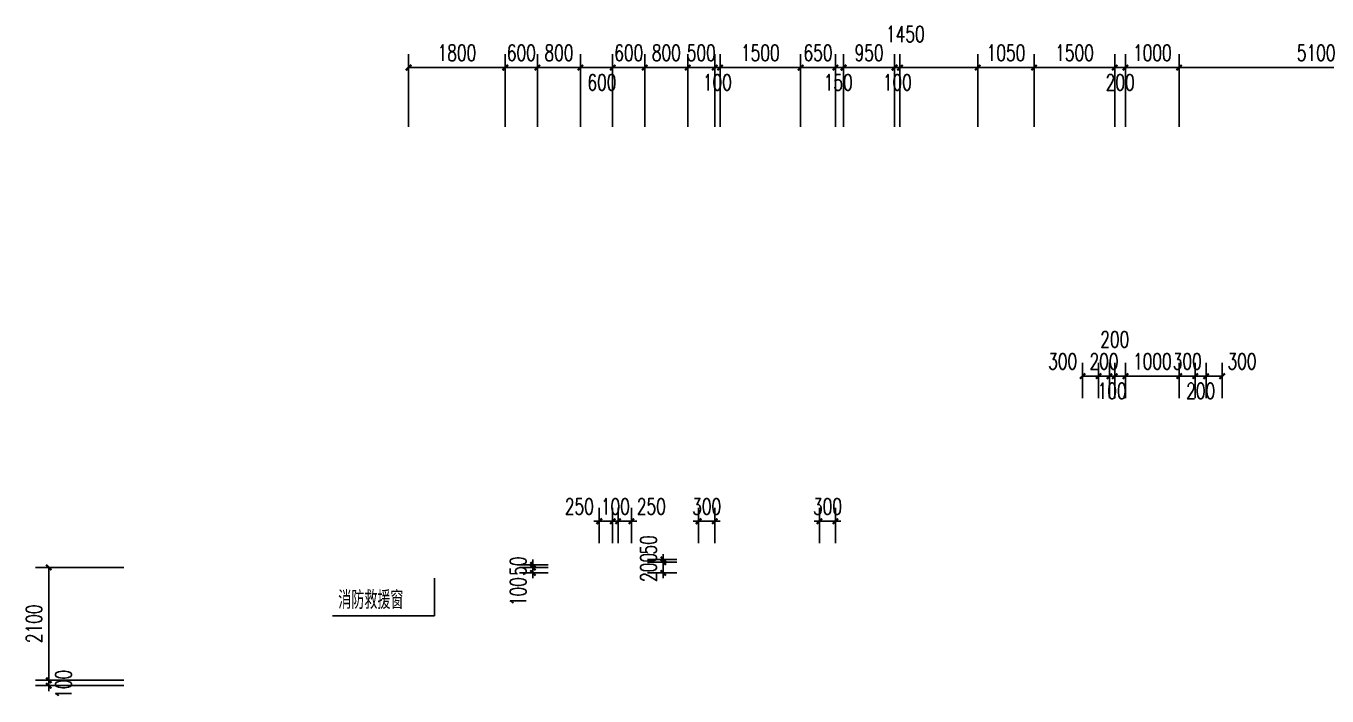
# Model space of a CAD drawing. Extents: x 41972 to 370663, y -1070170 to -109687.
# Drawn here: x 131273 to 155499, y -124478 to -112013 of the extents above; entities that cross this region are included whole.
import ezdxf

# ---------------------------------------------------------------- set-up
doc = ezdxf.new("R2010")
doc.units = 0
doc.header["$LTSCALE"] = 1000
doc.header["$MEASUREMENT"] = 0
doc.layers.get('Defpoints').update_dxf_attribs({"color": 250})
for name, color, linetype in [('A-DIM_LEAD_引出标注', 3, 'Continuous'), ('A-PUB_DIM_细部尺寸', 64, 'Continuous'), ('A-文字', 7, 'Continuous')]:
    doc.layers.add(name, color=color, linetype=linetype)
doc.styles.add('_TCH_DIM', font='SIMPLEX', dxfattribs={"bigfont": 'GBCBIG'})
doc.styles.add('_TCH_DIM_T3', font='SIMPLEX', dxfattribs={"width": 0.705882, "bigfont": 'GBCBIG.shx'})
doc.dimstyles.new('_TCH_ARCH&&100', dxfattribs={"dimtxt": 297.5, "dimasz": 100, "dimexe": 250, "dimexo": 300, "dimgap": 126.25, "dimtad": 1, "dimdec": 0, "dimzin": 0, "dimdsep": 46, "dimtxsty": '_TCH_DIM_T3', "dimblk": 'ARCHTICK', "dimcen": 0.09, "dimclrt": 7, "dimazin": 2, "dimtfac": 1, "dimtdec": 0, "dimtix": 1, "dimtmove": 2, "dimatfit": 3, "dimfxl": 100, "dimtolj": 1, "dimtzin": 0, "dimarcsym": 0})

# ---------------------------------------------------------------- blocks, each defined once
blk = doc.blocks.new('_ArchTick')
at = {"color": 0, "linetype": 'ByBlock', "const_width": 0.4}
blk.add_lwpolyline([(-0.5, -0.5), (0.5, 0.5)], dxfattribs=at)
blk = doc.blocks.new('*D5532')
at = {"layer": 'A-PUB_DIM_细部尺寸', "color": 0, "lineweight": -2, "transparency": 16777216}
for p, q in [((133097, -158749), (131447, -158749)), ((131697, -160849), (131697, -158749)), ((133097, -160849), (131447, -160849))]:
    blk.add_line(p, q, dxfattribs=at)
at = {"layer": 'Defpoints', "color": 0, "transparency": 16777216}
for p in [(131697, -158749), (133397, -158749), (133397, -160849)]:
    blk.add_point(p, dxfattribs=at)
at = {"layer": 'A-PUB_DIM_细部尺寸', "color": 0, "lineweight": -2, "transparency": 16777216, "xscale": 100, "yscale": 100, "zscale": 100}
for p, rotation in [((131697, -158749), 90), ((131697, -160849), 270)]:
    blk.add_blockref('_ArchTick', p, dxfattribs=dict(at, rotation=rotation))
at = {"layer": 'A-PUB_DIM_细部尺寸', "color": 7, "transparency": 16777216, "insert": (131422, -159799), "char_height": 297.5, "attachment_point": 5, "rotation": 90, "style": '_TCH_DIM_T3'}
blk.add_mtext('\\A1;2100', dxfattribs=at)
blk = doc.blocks.new('*D5533')
at = {"layer": 'A-PUB_DIM_细部尺寸', "color": 0, "lineweight": -2, "transparency": 16777216}
for p, q in [((133097, -160849), (131447, -160849)), ((131697, -160849), (131697, -160749)), ((131697, -160949), (131697, -160849)), ((133097, -160949), (131447, -160949)), ((131697, -160949), (131697, -161049))]:
    blk.add_line(p, q, dxfattribs=at)
at = {"layer": 'Defpoints', "color": 0, "transparency": 16777216}
for p in [(131697, -160849), (133397, -160849), (133397, -160949)]:
    blk.add_point(p, dxfattribs=at)
at = {"layer": 'A-PUB_DIM_细部尺寸', "color": 0, "lineweight": -2, "transparency": 16777216, "xscale": 100, "yscale": 100, "zscale": 100}
for p, rotation in [((131697, -160849), 270), ((131697, -160949), 90)]:
    blk.add_blockref('_ArchTick', p, dxfattribs=dict(at, rotation=rotation))
at = {"layer": 'A-PUB_DIM_细部尺寸', "color": 7, "transparency": 16777216, "insert": (131972, -160924), "char_height": 297.5, "attachment_point": 5, "rotation": 90, "style": '_TCH_DIM_T3'}
blk.add_mtext('\\A1;100', dxfattribs=at)
blk = doc.blocks.new('*D5536')
at = {"layer": 'A-PUB_DIM_细部尺寸', "color": 0, "lineweight": -2, "transparency": 16777216}
for p, q in [((138397, -150549), (138397, -149199)), ((140197, -150549), (140197, -149199)), ((138397, -149449), (140197, -149449))]:
    blk.add_line(p, q, dxfattribs=at)
at = {"layer": 'Defpoints', "color": 0, "transparency": 16777216}
for p in [(140197, -149449), (138397, -150849), (140197, -150849)]:
    blk.add_point(p, dxfattribs=at)
at = {"layer": 'A-PUB_DIM_细部尺寸', "color": 0, "lineweight": -2, "transparency": 16777216, "xscale": 100, "yscale": 100, "zscale": 100, "rotation": 180}
blk.add_blockref('_ArchTick', (138397, -149449), dxfattribs=at)
at = {"layer": 'A-PUB_DIM_细部尺寸', "color": 0, "lineweight": -2, "transparency": 16777216, "xscale": 100, "yscale": 100, "zscale": 100}
blk.add_blockref('_ArchTick', (140197, -149449), dxfattribs=at)
at = {"layer": 'A-PUB_DIM_细部尺寸', "color": 7, "transparency": 16777216, "insert": (139297, -149174), "char_height": 297.5, "attachment_point": 5, "style": '_TCH_DIM_T3'}
blk.add_mtext('\\A1;1800', dxfattribs=at)
blk = doc.blocks.new('*D5537')
at = {"layer": 'A-PUB_DIM_细部尺寸', "color": 0, "lineweight": -2, "transparency": 16777216}
for p, q in [((140197, -150549), (140197, -149199)), ((140797, -150549), (140797, -149199)), ((140197, -149449), (140097, -149449)), ((140197, -149449), (140797, -149449)), ((140797, -149449), (140897, -149449))]:
    blk.add_line(p, q, dxfattribs=at)
at = {"layer": 'Defpoints', "color": 0, "transparency": 16777216}
for p in [(140797, -149449), (140197, -150849), (140797, -150849)]:
    blk.add_point(p, dxfattribs=at)
at = {"layer": 'A-PUB_DIM_细部尺寸', "color": 0, "lineweight": -2, "transparency": 16777216, "xscale": 100, "yscale": 100, "zscale": 100}
blk.add_blockref('_ArchTick', (140197, -149449), dxfattribs=at)
at = {"layer": 'A-PUB_DIM_细部尺寸', "color": 0, "lineweight": -2, "transparency": 16777216, "xscale": 100, "yscale": 100, "zscale": 100, "rotation": 180}
blk.add_blockref('_ArchTick', (140797, -149449), dxfattribs=at)
at = {"layer": 'A-PUB_DIM_细部尺寸', "color": 7, "transparency": 16777216, "insert": (140497, -149174), "char_height": 297.5, "attachment_point": 5, "style": '_TCH_DIM_T3'}
blk.add_mtext('\\A1;600', dxfattribs=at)
blk = doc.blocks.new('*D5538')
at = {"layer": 'A-PUB_DIM_细部尺寸', "color": 0, "lineweight": -2, "transparency": 16777216}
for p, q in [((140797, -150549), (140797, -149199)), ((141597, -150549), (141597, -149199)), ((140797, -149449), (141597, -149449))]:
    blk.add_line(p, q, dxfattribs=at)
at = {"layer": 'Defpoints', "color": 0, "transparency": 16777216}
for p in [(141597, -149449), (140797, -150849), (141597, -150849)]:
    blk.add_point(p, dxfattribs=at)
at = {"layer": 'A-PUB_DIM_细部尺寸', "color": 0, "lineweight": -2, "transparency": 16777216, "xscale": 100, "yscale": 100, "zscale": 100, "rotation": 180}
blk.add_blockref('_ArchTick', (140797, -149449), dxfattribs=at)
at = {"layer": 'A-PUB_DIM_细部尺寸', "color": 0, "lineweight": -2, "transparency": 16777216, "xscale": 100, "yscale": 100, "zscale": 100}
blk.add_blockref('_ArchTick', (141597, -149449), dxfattribs=at)
at = {"layer": 'A-PUB_DIM_细部尺寸', "color": 7, "transparency": 16777216, "insert": (141197, -149174), "char_height": 297.5, "attachment_point": 5, "style": '_TCH_DIM_T3'}
blk.add_mtext('\\A1;800', dxfattribs=at)
blk = doc.blocks.new('*D5539')
at = {"layer": 'A-PUB_DIM_细部尺寸', "color": 0, "lineweight": -2, "transparency": 16777216}
for p, q in [((141597, -150549), (141597, -149199)), ((142197, -150549), (142197, -149199)), ((141597, -149449), (142197, -149449))]:
    blk.add_line(p, q, dxfattribs=at)
at = {"layer": 'Defpoints', "color": 0, "transparency": 16777216}
for p in [(142197, -149449), (141597, -150849), (142197, -150849)]:
    blk.add_point(p, dxfattribs=at)
at = {"layer": 'A-PUB_DIM_细部尺寸', "color": 0, "lineweight": -2, "transparency": 16777216, "xscale": 100, "yscale": 100, "zscale": 100, "rotation": 180}
blk.add_blockref('_ArchTick', (141597, -149449), dxfattribs=at)
at = {"layer": 'A-PUB_DIM_细部尺寸', "color": 0, "lineweight": -2, "transparency": 16777216, "xscale": 100, "yscale": 100, "zscale": 100}
blk.add_blockref('_ArchTick', (142197, -149449), dxfattribs=at)
at = {"layer": 'A-PUB_DIM_细部尺寸', "color": 7, "transparency": 16777216, "insert": (141997, -149724), "char_height": 297.5, "attachment_point": 5, "style": '_TCH_DIM_T3'}
blk.add_mtext('\\A1;600', dxfattribs=at)
blk = doc.blocks.new('*D5540')
at = {"layer": 'A-PUB_DIM_细部尺寸', "color": 0, "lineweight": -2, "transparency": 16777216}
for p, q in [((142197, -150549), (142197, -149199)), ((142797, -150549), (142797, -149199)), ((142197, -149449), (142097, -149449)), ((142197, -149449), (142797, -149449)), ((142797, -149449), (142897, -149449))]:
    blk.add_line(p, q, dxfattribs=at)
at = {"layer": 'Defpoints', "color": 0, "transparency": 16777216}
for p in [(142797, -149449), (142197, -150849), (142797, -150849)]:
    blk.add_point(p, dxfattribs=at)
at = {"layer": 'A-PUB_DIM_细部尺寸', "color": 0, "lineweight": -2, "transparency": 16777216, "xscale": 100, "yscale": 100, "zscale": 100}
blk.add_blockref('_ArchTick', (142197, -149449), dxfattribs=at)
at = {"layer": 'A-PUB_DIM_细部尺寸', "color": 0, "lineweight": -2, "transparency": 16777216, "xscale": 100, "yscale": 100, "zscale": 100, "rotation": 180}
blk.add_blockref('_ArchTick', (142797, -149449), dxfattribs=at)
at = {"layer": 'A-PUB_DIM_细部尺寸', "color": 7, "transparency": 16777216, "insert": (142497, -149174), "char_height": 297.5, "attachment_point": 5, "style": '_TCH_DIM_T3'}
blk.add_mtext('\\A1;600', dxfattribs=at)
blk = doc.blocks.new('*D5541')
at = {"layer": 'A-PUB_DIM_细部尺寸', "color": 0, "lineweight": -2, "transparency": 16777216}
for p, q in [((142797, -150549), (142797, -149199)), ((143597, -150549), (143597, -149199)), ((142797, -149449), (143597, -149449))]:
    blk.add_line(p, q, dxfattribs=at)
at = {"layer": 'Defpoints', "color": 0, "transparency": 16777216}
for p in [(143597, -149449), (142797, -150849), (143597, -150849)]:
    blk.add_point(p, dxfattribs=at)
at = {"layer": 'A-PUB_DIM_细部尺寸', "color": 0, "lineweight": -2, "transparency": 16777216, "xscale": 100, "yscale": 100, "zscale": 100, "rotation": 180}
blk.add_blockref('_ArchTick', (142797, -149449), dxfattribs=at)
at = {"layer": 'A-PUB_DIM_细部尺寸', "color": 0, "lineweight": -2, "transparency": 16777216, "xscale": 100, "yscale": 100, "zscale": 100}
blk.add_blockref('_ArchTick', (143597, -149449), dxfattribs=at)
at = {"layer": 'A-PUB_DIM_细部尺寸', "color": 7, "transparency": 16777216, "insert": (143197, -149174), "char_height": 297.5, "attachment_point": 5, "style": '_TCH_DIM_T3'}
blk.add_mtext('\\A1;800', dxfattribs=at)
blk = doc.blocks.new('*D5542')
at = {"layer": 'A-PUB_DIM_细部尺寸', "color": 0, "lineweight": -2, "transparency": 16777216}
for p, q in [((143597, -150549), (143597, -149199)), ((144097, -150549), (144097, -149199)), ((143597, -149449), (143497, -149449)), ((143597, -149449), (144097, -149449)), ((144097, -149449), (144197, -149449))]:
    blk.add_line(p, q, dxfattribs=at)
at = {"layer": 'Defpoints', "color": 0, "transparency": 16777216}
for p in [(144097, -149449), (143597, -150849), (144097, -150849)]:
    blk.add_point(p, dxfattribs=at)
at = {"layer": 'A-PUB_DIM_细部尺寸', "color": 0, "lineweight": -2, "transparency": 16777216, "xscale": 100, "yscale": 100, "zscale": 100}
blk.add_blockref('_ArchTick', (143597, -149449), dxfattribs=at)
at = {"layer": 'A-PUB_DIM_细部尺寸', "color": 0, "lineweight": -2, "transparency": 16777216, "xscale": 100, "yscale": 100, "zscale": 100, "rotation": 180}
blk.add_blockref('_ArchTick', (144097, -149449), dxfattribs=at)
at = {"layer": 'A-PUB_DIM_细部尺寸', "color": 7, "transparency": 16777216, "insert": (143847, -149174), "char_height": 297.5, "attachment_point": 5, "style": '_TCH_DIM_T3'}
blk.add_mtext('\\A1;500', dxfattribs=at)
blk = doc.blocks.new('*D5543')
at = {"layer": 'A-PUB_DIM_细部尺寸', "color": 0, "lineweight": -2, "transparency": 16777216}
for p, q in [((144097, -150549), (144097, -149199)), ((144197, -150549), (144197, -149199)), ((144097, -149449), (143997, -149449)), ((144097, -149449), (144197, -149449)), ((144197, -149449), (144297, -149449))]:
    blk.add_line(p, q, dxfattribs=at)
at = {"layer": 'Defpoints', "color": 0, "transparency": 16777216}
for p in [(144197, -149449), (144097, -150849), (144197, -150849)]:
    blk.add_point(p, dxfattribs=at)
at = {"layer": 'A-PUB_DIM_细部尺寸', "color": 0, "lineweight": -2, "transparency": 16777216, "xscale": 100, "yscale": 100, "zscale": 100}
blk.add_blockref('_ArchTick', (144097, -149449), dxfattribs=at)
at = {"layer": 'A-PUB_DIM_细部尺寸', "color": 0, "lineweight": -2, "transparency": 16777216, "xscale": 100, "yscale": 100, "zscale": 100, "rotation": 180}
blk.add_blockref('_ArchTick', (144197, -149449), dxfattribs=at)
at = {"layer": 'A-PUB_DIM_细部尺寸', "color": 7, "transparency": 16777216, "insert": (144147, -149724), "char_height": 297.5, "attachment_point": 5, "style": '_TCH_DIM_T3'}
blk.add_mtext('\\A1;100', dxfattribs=at)
blk = doc.blocks.new('*D5544')
at = {"layer": 'A-PUB_DIM_细部尺寸', "color": 0, "lineweight": -2, "transparency": 16777216}
for p, q in [((144197, -150549), (144197, -149199)), ((145697, -150549), (145697, -149199)), ((144197, -149449), (145697, -149449))]:
    blk.add_line(p, q, dxfattribs=at)
at = {"layer": 'Defpoints', "color": 0, "transparency": 16777216}
for p in [(145697, -149449), (144197, -150849), (145697, -150849)]:
    blk.add_point(p, dxfattribs=at)
at = {"layer": 'A-PUB_DIM_细部尺寸', "color": 0, "lineweight": -2, "transparency": 16777216, "xscale": 100, "yscale": 100, "zscale": 100, "rotation": 180}
blk.add_blockref('_ArchTick', (144197, -149449), dxfattribs=at)
at = {"layer": 'A-PUB_DIM_细部尺寸', "color": 0, "lineweight": -2, "transparency": 16777216, "xscale": 100, "yscale": 100, "zscale": 100}
blk.add_blockref('_ArchTick', (145697, -149449), dxfattribs=at)
at = {"layer": 'A-PUB_DIM_细部尺寸', "color": 7, "transparency": 16777216, "insert": (144947, -149174), "char_height": 297.5, "attachment_point": 5, "style": '_TCH_DIM_T3'}
blk.add_mtext('\\A1;1500', dxfattribs=at)
blk = doc.blocks.new('*D5545')
at = {"layer": 'A-PUB_DIM_细部尺寸', "color": 0, "lineweight": -2, "transparency": 16777216}
for p, q in [((145697, -150549), (145697, -149199)), ((146347, -150549), (146347, -149199)), ((145697, -149449), (145597, -149449)), ((145697, -149449), (146347, -149449)), ((146347, -149449), (146447, -149449))]:
    blk.add_line(p, q, dxfattribs=at)
at = {"layer": 'Defpoints', "color": 0, "transparency": 16777216}
for p in [(146347, -149449), (145697, -150849), (146347, -150849)]:
    blk.add_point(p, dxfattribs=at)
at = {"layer": 'A-PUB_DIM_细部尺寸', "color": 0, "lineweight": -2, "transparency": 16777216, "xscale": 100, "yscale": 100, "zscale": 100}
blk.add_blockref('_ArchTick', (145697, -149449), dxfattribs=at)
at = {"layer": 'A-PUB_DIM_细部尺寸', "color": 0, "lineweight": -2, "transparency": 16777216, "xscale": 100, "yscale": 100, "zscale": 100, "rotation": 180}
blk.add_blockref('_ArchTick', (146347, -149449), dxfattribs=at)
at = {"layer": 'A-PUB_DIM_细部尺寸', "color": 7, "transparency": 16777216, "insert": (146022, -149174), "char_height": 297.5, "attachment_point": 5, "style": '_TCH_DIM_T3'}
blk.add_mtext('\\A1;650', dxfattribs=at)
blk = doc.blocks.new('*D5546')
at = {"layer": 'A-PUB_DIM_细部尺寸', "color": 0, "lineweight": -2, "transparency": 16777216}
for p, q in [((146347, -150549), (146347, -149199)), ((146497, -150549), (146497, -149199)), ((146347, -149449), (146247, -149449)), ((146347, -149449), (146497, -149449)), ((146497, -149449), (146597, -149449))]:
    blk.add_line(p, q, dxfattribs=at)
at = {"layer": 'Defpoints', "color": 0, "transparency": 16777216}
for p in [(146497, -149449), (146347, -150849), (146497, -150849)]:
    blk.add_point(p, dxfattribs=at)
at = {"layer": 'A-PUB_DIM_细部尺寸', "color": 0, "lineweight": -2, "transparency": 16777216, "xscale": 100, "yscale": 100, "zscale": 100}
blk.add_blockref('_ArchTick', (146347, -149449), dxfattribs=at)
at = {"layer": 'A-PUB_DIM_细部尺寸', "color": 0, "lineweight": -2, "transparency": 16777216, "xscale": 100, "yscale": 100, "zscale": 100, "rotation": 180}
blk.add_blockref('_ArchTick', (146497, -149449), dxfattribs=at)
at = {"layer": 'A-PUB_DIM_细部尺寸', "color": 7, "transparency": 16777216, "insert": (146397, -149724), "char_height": 297.5, "attachment_point": 5, "style": '_TCH_DIM_T3'}
blk.add_mtext('\\A1;150', dxfattribs=at)
blk = doc.blocks.new('*D5547')
at = {"layer": 'A-PUB_DIM_细部尺寸', "color": 0, "lineweight": -2, "transparency": 16777216}
for p, q in [((146497, -150549), (146497, -149199)), ((147447, -150549), (147447, -149199)), ((146497, -149449), (147447, -149449))]:
    blk.add_line(p, q, dxfattribs=at)
at = {"layer": 'Defpoints', "color": 0, "transparency": 16777216}
for p in [(147447, -149449), (146497, -150849), (147447, -150849)]:
    blk.add_point(p, dxfattribs=at)
at = {"layer": 'A-PUB_DIM_细部尺寸', "color": 0, "lineweight": -2, "transparency": 16777216, "xscale": 100, "yscale": 100, "zscale": 100, "rotation": 180}
blk.add_blockref('_ArchTick', (146497, -149449), dxfattribs=at)
at = {"layer": 'A-PUB_DIM_细部尺寸', "color": 0, "lineweight": -2, "transparency": 16777216, "xscale": 100, "yscale": 100, "zscale": 100}
blk.add_blockref('_ArchTick', (147447, -149449), dxfattribs=at)
at = {"layer": 'A-PUB_DIM_细部尺寸', "color": 7, "transparency": 16777216, "insert": (146972, -149174), "char_height": 297.5, "attachment_point": 5, "style": '_TCH_DIM_T3'}
blk.add_mtext('\\A1;950', dxfattribs=at)
blk = doc.blocks.new('*D5548')
at = {"layer": 'A-PUB_DIM_细部尺寸', "color": 0, "lineweight": -2, "transparency": 16777216}
for p, q in [((147447, -150549), (147447, -149199)), ((147547, -150549), (147547, -149199)), ((147447, -149449), (147347, -149449)), ((147447, -149449), (147547, -149449)), ((147547, -149449), (147647, -149449))]:
    blk.add_line(p, q, dxfattribs=at)
at = {"layer": 'Defpoints', "color": 0, "transparency": 16777216}
for p in [(147547, -149449), (147447, -150849), (147547, -150849)]:
    blk.add_point(p, dxfattribs=at)
at = {"layer": 'A-PUB_DIM_细部尺寸', "color": 0, "lineweight": -2, "transparency": 16777216, "xscale": 100, "yscale": 100, "zscale": 100}
blk.add_blockref('_ArchTick', (147447, -149449), dxfattribs=at)
at = {"layer": 'A-PUB_DIM_细部尺寸', "color": 0, "lineweight": -2, "transparency": 16777216, "xscale": 100, "yscale": 100, "zscale": 100, "rotation": 180}
blk.add_blockref('_ArchTick', (147547, -149449), dxfattribs=at)
at = {"layer": 'A-PUB_DIM_细部尺寸', "color": 7, "transparency": 16777216, "insert": (147497, -149724), "char_height": 297.5, "attachment_point": 5, "style": '_TCH_DIM_T3'}
blk.add_mtext('\\A1;100', dxfattribs=at)
blk = doc.blocks.new('*D5549')
at = {"layer": 'A-PUB_DIM_细部尺寸', "color": 0, "lineweight": -2, "transparency": 16777216}
for p, q in [((147547, -150549), (147547, -149199)), ((148997, -150549), (148997, -149199)), ((147547, -149449), (148997, -149449))]:
    blk.add_line(p, q, dxfattribs=at)
at = {"layer": 'Defpoints', "color": 0, "transparency": 16777216}
for p in [(148997, -149449), (147547, -150849), (148997, -150849)]:
    blk.add_point(p, dxfattribs=at)
at = {"layer": 'A-PUB_DIM_细部尺寸', "color": 0, "lineweight": -2, "transparency": 16777216, "xscale": 100, "yscale": 100, "zscale": 100, "rotation": 180}
blk.add_blockref('_ArchTick', (147547, -149449), dxfattribs=at)
at = {"layer": 'A-PUB_DIM_细部尺寸', "color": 0, "lineweight": -2, "transparency": 16777216, "xscale": 100, "yscale": 100, "zscale": 100}
blk.add_blockref('_ArchTick', (148997, -149449), dxfattribs=at)
at = {"layer": 'A-PUB_DIM_细部尺寸', "color": 7, "transparency": 16777216, "insert": (147647, -148824), "char_height": 297.5, "attachment_point": 5, "style": '_TCH_DIM_T3'}
blk.add_mtext('\\A1;1450', dxfattribs=at)
blk = doc.blocks.new('*D5550')
at = {"layer": 'A-PUB_DIM_细部尺寸', "color": 0, "lineweight": -2, "transparency": 16777216}
for p, q in [((148997, -150549), (148997, -149199)), ((150047, -150549), (150047, -149199)), ((148997, -149449), (150047, -149449))]:
    blk.add_line(p, q, dxfattribs=at)
at = {"layer": 'Defpoints', "color": 0, "transparency": 16777216}
for p in [(150047, -149449), (148997, -150849), (150047, -150849)]:
    blk.add_point(p, dxfattribs=at)
at = {"layer": 'A-PUB_DIM_细部尺寸', "color": 0, "lineweight": -2, "transparency": 16777216, "xscale": 100, "yscale": 100, "zscale": 100, "rotation": 180}
blk.add_blockref('_ArchTick', (148997, -149449), dxfattribs=at)
at = {"layer": 'A-PUB_DIM_细部尺寸', "color": 0, "lineweight": -2, "transparency": 16777216, "xscale": 100, "yscale": 100, "zscale": 100}
blk.add_blockref('_ArchTick', (150047, -149449), dxfattribs=at)
at = {"layer": 'A-PUB_DIM_细部尺寸', "color": 7, "transparency": 16777216, "insert": (149522, -149174), "char_height": 297.5, "attachment_point": 5, "style": '_TCH_DIM_T3'}
blk.add_mtext('\\A1;1050', dxfattribs=at)
blk = doc.blocks.new('*D5551')
at = {"layer": 'A-PUB_DIM_细部尺寸', "color": 0, "lineweight": -2, "transparency": 16777216}
for p, q in [((150047, -150549), (150047, -149199)), ((151547, -150549), (151547, -149199)), ((150047, -149449), (151547, -149449))]:
    blk.add_line(p, q, dxfattribs=at)
at = {"layer": 'Defpoints', "color": 0, "transparency": 16777216}
for p in [(151547, -149449), (150047, -150849), (151547, -150849)]:
    blk.add_point(p, dxfattribs=at)
at = {"layer": 'A-PUB_DIM_细部尺寸', "color": 0, "lineweight": -2, "transparency": 16777216, "xscale": 100, "yscale": 100, "zscale": 100, "rotation": 180}
blk.add_blockref('_ArchTick', (150047, -149449), dxfattribs=at)
at = {"layer": 'A-PUB_DIM_细部尺寸', "color": 0, "lineweight": -2, "transparency": 16777216, "xscale": 100, "yscale": 100, "zscale": 100}
blk.add_blockref('_ArchTick', (151547, -149449), dxfattribs=at)
at = {"layer": 'A-PUB_DIM_细部尺寸', "color": 7, "transparency": 16777216, "insert": (150797, -149174), "char_height": 297.5, "attachment_point": 5, "style": '_TCH_DIM_T3'}
blk.add_mtext('\\A1;1500', dxfattribs=at)
blk = doc.blocks.new('*D5552')
at = {"layer": 'A-PUB_DIM_细部尺寸', "color": 0, "lineweight": -2, "transparency": 16777216}
for p, q in [((151547, -150549), (151547, -149199)), ((151747, -150549), (151747, -149199)), ((151547, -149449), (151447, -149449)), ((151547, -149449), (151747, -149449)), ((151747, -149449), (151847, -149449))]:
    blk.add_line(p, q, dxfattribs=at)
at = {"layer": 'Defpoints', "color": 0, "transparency": 16777216}
for p in [(151747, -149449), (151547, -150849), (151747, -150849)]:
    blk.add_point(p, dxfattribs=at)
at = {"layer": 'A-PUB_DIM_细部尺寸', "color": 0, "lineweight": -2, "transparency": 16777216, "xscale": 100, "yscale": 100, "zscale": 100}
blk.add_blockref('_ArchTick', (151547, -149449), dxfattribs=at)
at = {"layer": 'A-PUB_DIM_细部尺寸', "color": 0, "lineweight": -2, "transparency": 16777216, "xscale": 100, "yscale": 100, "zscale": 100, "rotation": 180}
blk.add_blockref('_ArchTick', (151747, -149449), dxfattribs=at)
at = {"layer": 'A-PUB_DIM_细部尺寸', "color": 7, "transparency": 16777216, "insert": (151647, -149724), "char_height": 297.5, "attachment_point": 5, "style": '_TCH_DIM_T3'}
blk.add_mtext('\\A1;200', dxfattribs=at)
blk = doc.blocks.new('*D5553')
at = {"layer": 'A-PUB_DIM_细部尺寸', "color": 0, "lineweight": -2, "transparency": 16777216}
for p, q in [((151747, -150549), (151747, -149199)), ((152747, -150549), (152747, -149199)), ((151747, -149449), (152747, -149449))]:
    blk.add_line(p, q, dxfattribs=at)
at = {"layer": 'Defpoints', "color": 0, "transparency": 16777216}
for p in [(152747, -149449), (151747, -150849), (152747, -150849)]:
    blk.add_point(p, dxfattribs=at)
at = {"layer": 'A-PUB_DIM_细部尺寸', "color": 0, "lineweight": -2, "transparency": 16777216, "xscale": 100, "yscale": 100, "zscale": 100, "rotation": 180}
blk.add_blockref('_ArchTick', (151747, -149449), dxfattribs=at)
at = {"layer": 'A-PUB_DIM_细部尺寸', "color": 0, "lineweight": -2, "transparency": 16777216, "xscale": 100, "yscale": 100, "zscale": 100}
blk.add_blockref('_ArchTick', (152747, -149449), dxfattribs=at)
at = {"layer": 'A-PUB_DIM_细部尺寸', "color": 7, "transparency": 16777216, "insert": (152247, -149174), "char_height": 297.5, "attachment_point": 5, "style": '_TCH_DIM_T3'}
blk.add_mtext('\\A1;1000', dxfattribs=at)
blk = doc.blocks.new('*D5554')
at = {"layer": 'A-PUB_DIM_细部尺寸', "color": 0, "lineweight": -2, "transparency": 16777216}
for p, q in [((152747, -150549), (152747, -149199)), ((157847, -150549), (157847, -149199)), ((152747, -149449), (157847, -149449))]:
    blk.add_line(p, q, dxfattribs=at)
at = {"layer": 'Defpoints', "color": 0, "transparency": 16777216}
for p in [(157847, -149449), (152747, -150849), (157847, -150849)]:
    blk.add_point(p, dxfattribs=at)
at = {"layer": 'A-PUB_DIM_细部尺寸', "color": 0, "lineweight": -2, "transparency": 16777216, "xscale": 100, "yscale": 100, "zscale": 100, "rotation": 180}
blk.add_blockref('_ArchTick', (152747, -149449), dxfattribs=at)
at = {"layer": 'A-PUB_DIM_细部尺寸', "color": 0, "lineweight": -2, "transparency": 16777216, "xscale": 100, "yscale": 100, "zscale": 100}
blk.add_blockref('_ArchTick', (157847, -149449), dxfattribs=at)
at = {"layer": 'A-PUB_DIM_细部尺寸', "color": 7, "transparency": 16777216, "insert": (155297, -149174), "char_height": 297.5, "attachment_point": 5, "style": '_TCH_DIM_T3'}
blk.add_mtext('\\A1;5100', dxfattribs=at)
blk = doc.blocks.new('e21')
at = {"layer": 'A-DIM_LEAD_引出标注'}
for p, q in [((138882, -122287), (138882, -122987)), ((138882, -122987), (136982, -122987))]:
    blk.add_line(p, q, dxfattribs=at)
at = {"layer": 'A-文字', "color": 7, "style": '_TCH_DIM'}
blk.add_text('消防救援窗', height=337.6, dxfattribs=at).set_placement((137087, -122859))
blk = doc.blocks.new('*D6368')
at = {"layer": 'A-PUB_DIM_细部尺寸', "color": 0, "lineweight": -2, "transparency": 16777216}
for p, q in [((141947, -121637), (141947, -120977)), ((142197, -121637), (142197, -120977)), ((141947, -121227), (141847, -121227)), ((141947, -121227), (142197, -121227)), ((142197, -121227), (142297, -121227))]:
    blk.add_line(p, q, dxfattribs=at)
at = {"layer": 'Defpoints', "color": 0, "transparency": 16777216}
for p in [(142197, -121227), (141947, -121937), (142197, -121937)]:
    blk.add_point(p, dxfattribs=at)
at = {"layer": 'A-PUB_DIM_细部尺寸', "color": 0, "lineweight": -2, "transparency": 16777216, "xscale": 100, "yscale": 100, "zscale": 100}
blk.add_blockref('_ArchTick', (141947, -121227), dxfattribs=at)
at = {"layer": 'A-PUB_DIM_细部尺寸', "color": 0, "lineweight": -2, "transparency": 16777216, "xscale": 100, "yscale": 100, "zscale": 100, "rotation": 180}
blk.add_blockref('_ArchTick', (142197, -121227), dxfattribs=at)
at = {"layer": 'A-PUB_DIM_细部尺寸', "color": 7, "transparency": 16777216, "insert": (141577, -120952), "char_height": 297.5, "attachment_point": 5, "style": '_TCH_DIM_T3'}
blk.add_mtext('\\A1;250', dxfattribs=at)
blk = doc.blocks.new('*D6369')
at = {"layer": 'A-PUB_DIM_细部尺寸', "color": 0, "lineweight": -2, "transparency": 16777216}
for p, q in [((142197, -121637), (142197, -120977)), ((142297, -121637), (142297, -120977)), ((142197, -121227), (142097, -121227)), ((142197, -121227), (142297, -121227)), ((142297, -121227), (142397, -121227))]:
    blk.add_line(p, q, dxfattribs=at)
at = {"layer": 'Defpoints', "color": 0, "transparency": 16777216}
for p in [(142297, -121227), (142197, -121937), (142297, -121937)]:
    blk.add_point(p, dxfattribs=at)
at = {"layer": 'A-PUB_DIM_细部尺寸', "color": 0, "lineweight": -2, "transparency": 16777216, "xscale": 100, "yscale": 100, "zscale": 100}
blk.add_blockref('_ArchTick', (142197, -121227), dxfattribs=at)
at = {"layer": 'A-PUB_DIM_细部尺寸', "color": 0, "lineweight": -2, "transparency": 16777216, "xscale": 100, "yscale": 100, "zscale": 100, "rotation": 180}
blk.add_blockref('_ArchTick', (142297, -121227), dxfattribs=at)
at = {"layer": 'A-PUB_DIM_细部尺寸', "color": 7, "transparency": 16777216, "insert": (142247, -120952), "char_height": 297.5, "attachment_point": 5, "style": '_TCH_DIM_T3'}
blk.add_mtext('\\A1;100', dxfattribs=at)
blk = doc.blocks.new('*D6370')
at = {"layer": 'A-PUB_DIM_细部尺寸', "color": 0, "lineweight": -2, "transparency": 16777216}
for p, q in [((142297, -121637), (142297, -120977)), ((142547, -121637), (142547, -120977)), ((142297, -121227), (142197, -121227)), ((142297, -121227), (142547, -121227)), ((142547, -121227), (142647, -121227))]:
    blk.add_line(p, q, dxfattribs=at)
at = {"layer": 'Defpoints', "color": 0, "transparency": 16777216}
for p in [(142547, -121227), (142297, -121937), (142547, -121937)]:
    blk.add_point(p, dxfattribs=at)
at = {"layer": 'A-PUB_DIM_细部尺寸', "color": 0, "lineweight": -2, "transparency": 16777216, "xscale": 100, "yscale": 100, "zscale": 100}
blk.add_blockref('_ArchTick', (142297, -121227), dxfattribs=at)
at = {"layer": 'A-PUB_DIM_细部尺寸', "color": 0, "lineweight": -2, "transparency": 16777216, "xscale": 100, "yscale": 100, "zscale": 100, "rotation": 180}
blk.add_blockref('_ArchTick', (142547, -121227), dxfattribs=at)
at = {"layer": 'A-PUB_DIM_细部尺寸', "color": 7, "transparency": 16777216, "insert": (142917, -120952), "char_height": 297.5, "attachment_point": 5, "style": '_TCH_DIM_T3'}
blk.add_mtext('\\A1;250', dxfattribs=at)
blk = doc.blocks.new('*D6371')
at = {"layer": 'A-PUB_DIM_细部尺寸', "color": 0, "lineweight": -2, "transparency": 16777216}
for p, q in [((143797, -121637), (143797, -120977)), ((144097, -121637), (144097, -120977)), ((143797, -121227), (143697, -121227)), ((143797, -121227), (144097, -121227)), ((144097, -121227), (144197, -121227))]:
    blk.add_line(p, q, dxfattribs=at)
at = {"layer": 'Defpoints', "color": 0, "transparency": 16777216}
for p in [(144097, -121227), (143797, -121937), (144097, -121937)]:
    blk.add_point(p, dxfattribs=at)
at = {"layer": 'A-PUB_DIM_细部尺寸', "color": 0, "lineweight": -2, "transparency": 16777216, "xscale": 100, "yscale": 100, "zscale": 100}
blk.add_blockref('_ArchTick', (143797, -121227), dxfattribs=at)
at = {"layer": 'A-PUB_DIM_细部尺寸', "color": 0, "lineweight": -2, "transparency": 16777216, "xscale": 100, "yscale": 100, "zscale": 100, "rotation": 180}
blk.add_blockref('_ArchTick', (144097, -121227), dxfattribs=at)
at = {"layer": 'A-PUB_DIM_细部尺寸', "color": 7, "transparency": 16777216, "insert": (143947, -120952), "char_height": 297.5, "attachment_point": 5, "style": '_TCH_DIM_T3'}
blk.add_mtext('\\A1;300', dxfattribs=at)
blk = doc.blocks.new('*D6372')
at = {"layer": 'A-PUB_DIM_细部尺寸', "color": 0, "lineweight": -2, "transparency": 16777216}
for p, q in [((146047, -121637), (146047, -120977)), ((146347, -121637), (146347, -120977)), ((146047, -121227), (145947, -121227)), ((146047, -121227), (146347, -121227)), ((146347, -121227), (146447, -121227))]:
    blk.add_line(p, q, dxfattribs=at)
at = {"layer": 'Defpoints', "color": 0, "transparency": 16777216}
for p in [(146347, -121227), (146047, -121937), (146347, -121937)]:
    blk.add_point(p, dxfattribs=at)
at = {"layer": 'A-PUB_DIM_细部尺寸', "color": 0, "lineweight": -2, "transparency": 16777216, "xscale": 100, "yscale": 100, "zscale": 100}
blk.add_blockref('_ArchTick', (146047, -121227), dxfattribs=at)
at = {"layer": 'A-PUB_DIM_细部尺寸', "color": 0, "lineweight": -2, "transparency": 16777216, "xscale": 100, "yscale": 100, "zscale": 100, "rotation": 180}
blk.add_blockref('_ArchTick', (146347, -121227), dxfattribs=at)
at = {"layer": 'A-PUB_DIM_细部尺寸', "color": 7, "transparency": 16777216, "insert": (146197, -120952), "char_height": 297.5, "attachment_point": 5, "style": '_TCH_DIM_T3'}
blk.add_mtext('\\A1;300', dxfattribs=at)
blk = doc.blocks.new('*D6381')
at = {"layer": 'A-PUB_DIM_细部尺寸', "color": 0, "lineweight": -2, "transparency": 16777216}
for p, q in [((150947, -118937), (150947, -118277)), ((151247, -118937), (151247, -118277)), ((150947, -118527), (151247, -118527))]:
    blk.add_line(p, q, dxfattribs=at)
at = {"layer": 'Defpoints', "color": 0, "transparency": 16777216}
for p in [(151247, -118527), (150947, -119237), (151247, -119237)]:
    blk.add_point(p, dxfattribs=at)
at = {"layer": 'A-PUB_DIM_细部尺寸', "color": 0, "lineweight": -2, "transparency": 16777216, "xscale": 100, "yscale": 100, "zscale": 100, "rotation": 180}
blk.add_blockref('_ArchTick', (150947, -118527), dxfattribs=at)
at = {"layer": 'A-PUB_DIM_细部尺寸', "color": 0, "lineweight": -2, "transparency": 16777216, "xscale": 100, "yscale": 100, "zscale": 100}
blk.add_blockref('_ArchTick', (151247, -118527), dxfattribs=at)
at = {"layer": 'A-PUB_DIM_细部尺寸', "color": 7, "transparency": 16777216, "insert": (150577, -118252), "char_height": 297.5, "attachment_point": 5, "style": '_TCH_DIM_T3'}
blk.add_mtext('\\A1;300', dxfattribs=at)
blk = doc.blocks.new('*D6382')
at = {"layer": 'A-PUB_DIM_细部尺寸', "color": 0, "lineweight": -2, "transparency": 16777216}
for p, q in [((151247, -118937), (151247, -118277)), ((151447, -118937), (151447, -118277)), ((151247, -118527), (151147, -118527)), ((151247, -118527), (151447, -118527)), ((151447, -118527), (151547, -118527))]:
    blk.add_line(p, q, dxfattribs=at)
at = {"layer": 'Defpoints', "color": 0, "transparency": 16777216}
for p in [(151447, -118527), (151247, -119237), (151447, -119237)]:
    blk.add_point(p, dxfattribs=at)
at = {"layer": 'A-PUB_DIM_细部尺寸', "color": 0, "lineweight": -2, "transparency": 16777216, "xscale": 100, "yscale": 100, "zscale": 100}
blk.add_blockref('_ArchTick', (151247, -118527), dxfattribs=at)
at = {"layer": 'A-PUB_DIM_细部尺寸', "color": 0, "lineweight": -2, "transparency": 16777216, "xscale": 100, "yscale": 100, "zscale": 100, "rotation": 180}
blk.add_blockref('_ArchTick', (151447, -118527), dxfattribs=at)
at = {"layer": 'A-PUB_DIM_细部尺寸', "color": 7, "transparency": 16777216, "insert": (151347, -118252), "char_height": 297.5, "attachment_point": 5, "style": '_TCH_DIM_T3'}
blk.add_mtext('\\A1;200', dxfattribs=at)
blk = doc.blocks.new('*D6383')
at = {"layer": 'A-PUB_DIM_细部尺寸', "color": 0, "lineweight": -2, "transparency": 16777216}
for p, q in [((151447, -118937), (151447, -118277)), ((151547, -118937), (151547, -118277)), ((151447, -118527), (151347, -118527)), ((151447, -118527), (151547, -118527)), ((151547, -118527), (151647, -118527))]:
    blk.add_line(p, q, dxfattribs=at)
at = {"layer": 'Defpoints', "color": 0, "transparency": 16777216}
for p in [(151547, -118527), (151447, -119237), (151547, -119237)]:
    blk.add_point(p, dxfattribs=at)
at = {"layer": 'A-PUB_DIM_细部尺寸', "color": 0, "lineweight": -2, "transparency": 16777216, "xscale": 100, "yscale": 100, "zscale": 100}
blk.add_blockref('_ArchTick', (151447, -118527), dxfattribs=at)
at = {"layer": 'A-PUB_DIM_细部尺寸', "color": 0, "lineweight": -2, "transparency": 16777216, "xscale": 100, "yscale": 100, "zscale": 100, "rotation": 180}
blk.add_blockref('_ArchTick', (151547, -118527), dxfattribs=at)
at = {"layer": 'A-PUB_DIM_细部尺寸', "color": 7, "transparency": 16777216, "insert": (151497, -118802), "char_height": 297.5, "attachment_point": 5, "style": '_TCH_DIM_T3'}
blk.add_mtext('\\A1;100', dxfattribs=at)
blk = doc.blocks.new('*D6384')
at = {"layer": 'A-PUB_DIM_细部尺寸', "color": 0, "lineweight": -2, "transparency": 16777216}
for p, q in [((151547, -118937), (151547, -118277)), ((151747, -118937), (151747, -118277)), ((151547, -118527), (151447, -118527)), ((151547, -118527), (151747, -118527)), ((151747, -118527), (151847, -118527))]:
    blk.add_line(p, q, dxfattribs=at)
at = {"layer": 'Defpoints', "color": 0, "transparency": 16777216}
for p in [(151747, -118527), (151547, -119237), (151747, -119237)]:
    blk.add_point(p, dxfattribs=at)
at = {"layer": 'A-PUB_DIM_细部尺寸', "color": 0, "lineweight": -2, "transparency": 16777216, "xscale": 100, "yscale": 100, "zscale": 100}
blk.add_blockref('_ArchTick', (151547, -118527), dxfattribs=at)
at = {"layer": 'A-PUB_DIM_细部尺寸', "color": 0, "lineweight": -2, "transparency": 16777216, "xscale": 100, "yscale": 100, "zscale": 100, "rotation": 180}
blk.add_blockref('_ArchTick', (151747, -118527), dxfattribs=at)
at = {"layer": 'A-PUB_DIM_细部尺寸', "color": 7, "transparency": 16777216, "insert": (151547, -117843), "char_height": 297.5, "attachment_point": 5, "style": '_TCH_DIM_T3'}
blk.add_mtext('\\A1;200', dxfattribs=at)
blk = doc.blocks.new('*D6385')
at = {"layer": 'A-PUB_DIM_细部尺寸', "color": 0, "lineweight": -2, "transparency": 16777216}
for p, q in [((151747, -118937), (151747, -118277)), ((152747, -118937), (152747, -118277)), ((151747, -118527), (152747, -118527))]:
    blk.add_line(p, q, dxfattribs=at)
at = {"layer": 'Defpoints', "color": 0, "transparency": 16777216}
for p in [(152747, -118527), (151747, -119237), (152747, -119237)]:
    blk.add_point(p, dxfattribs=at)
at = {"layer": 'A-PUB_DIM_细部尺寸', "color": 0, "lineweight": -2, "transparency": 16777216, "xscale": 100, "yscale": 100, "zscale": 100, "rotation": 180}
blk.add_blockref('_ArchTick', (151747, -118527), dxfattribs=at)
at = {"layer": 'A-PUB_DIM_细部尺寸', "color": 0, "lineweight": -2, "transparency": 16777216, "xscale": 100, "yscale": 100, "zscale": 100}
blk.add_blockref('_ArchTick', (152747, -118527), dxfattribs=at)
at = {"layer": 'A-PUB_DIM_细部尺寸', "color": 7, "transparency": 16777216, "insert": (152247, -118252), "char_height": 297.5, "attachment_point": 5, "style": '_TCH_DIM_T3'}
blk.add_mtext('\\A1;1000', dxfattribs=at)
blk = doc.blocks.new('*D6386')
at = {"layer": 'A-PUB_DIM_细部尺寸', "color": 0, "lineweight": -2, "transparency": 16777216}
for p, q in [((152747, -118937), (152747, -118277)), ((153047, -118937), (153047, -118277)), ((152747, -118527), (152647, -118527)), ((152747, -118527), (153047, -118527)), ((153047, -118527), (153147, -118527))]:
    blk.add_line(p, q, dxfattribs=at)
at = {"layer": 'Defpoints', "color": 0, "transparency": 16777216}
for p in [(153047, -118527), (152747, -119237), (153047, -119237)]:
    blk.add_point(p, dxfattribs=at)
at = {"layer": 'A-PUB_DIM_细部尺寸', "color": 0, "lineweight": -2, "transparency": 16777216, "xscale": 100, "yscale": 100, "zscale": 100}
blk.add_blockref('_ArchTick', (152747, -118527), dxfattribs=at)
at = {"layer": 'A-PUB_DIM_细部尺寸', "color": 0, "lineweight": -2, "transparency": 16777216, "xscale": 100, "yscale": 100, "zscale": 100, "rotation": 180}
blk.add_blockref('_ArchTick', (153047, -118527), dxfattribs=at)
at = {"layer": 'A-PUB_DIM_细部尺寸', "color": 7, "transparency": 16777216, "insert": (152897, -118252), "char_height": 297.5, "attachment_point": 5, "style": '_TCH_DIM_T3'}
blk.add_mtext('\\A1;300', dxfattribs=at)
blk = doc.blocks.new('*D6387')
at = {"layer": 'A-PUB_DIM_细部尺寸', "color": 0, "lineweight": -2, "transparency": 16777216}
for p, q in [((153047, -118937), (153047, -118277)), ((153247, -118937), (153247, -118277)), ((153047, -118527), (152947, -118527)), ((153047, -118527), (153247, -118527)), ((153247, -118527), (153347, -118527))]:
    blk.add_line(p, q, dxfattribs=at)
at = {"layer": 'Defpoints', "color": 0, "transparency": 16777216}
for p in [(153247, -118527), (153047, -119237), (153247, -119237)]:
    blk.add_point(p, dxfattribs=at)
at = {"layer": 'A-PUB_DIM_细部尺寸', "color": 0, "lineweight": -2, "transparency": 16777216, "xscale": 100, "yscale": 100, "zscale": 100}
blk.add_blockref('_ArchTick', (153047, -118527), dxfattribs=at)
at = {"layer": 'A-PUB_DIM_细部尺寸', "color": 0, "lineweight": -2, "transparency": 16777216, "xscale": 100, "yscale": 100, "zscale": 100, "rotation": 180}
blk.add_blockref('_ArchTick', (153247, -118527), dxfattribs=at)
at = {"layer": 'A-PUB_DIM_细部尺寸', "color": 7, "transparency": 16777216, "insert": (153147, -118802), "char_height": 297.5, "attachment_point": 5, "style": '_TCH_DIM_T3'}
blk.add_mtext('\\A1;200', dxfattribs=at)
blk = doc.blocks.new('*D6388')
at = {"layer": 'A-PUB_DIM_细部尺寸', "color": 0, "lineweight": -2, "transparency": 16777216}
for p, q in [((153247, -118937), (153247, -118277)), ((153547, -118937), (153547, -118277)), ((153247, -118527), (153547, -118527))]:
    blk.add_line(p, q, dxfattribs=at)
at = {"layer": 'Defpoints', "color": 0, "transparency": 16777216}
for p in [(153547, -118527), (153247, -119237), (153547, -119237)]:
    blk.add_point(p, dxfattribs=at)
at = {"layer": 'A-PUB_DIM_细部尺寸', "color": 0, "lineweight": -2, "transparency": 16777216, "xscale": 100, "yscale": 100, "zscale": 100, "rotation": 180}
blk.add_blockref('_ArchTick', (153247, -118527), dxfattribs=at)
at = {"layer": 'A-PUB_DIM_细部尺寸', "color": 0, "lineweight": -2, "transparency": 16777216, "xscale": 100, "yscale": 100, "zscale": 100}
blk.add_blockref('_ArchTick', (153547, -118527), dxfattribs=at)
at = {"layer": 'A-PUB_DIM_细部尺寸', "color": 7, "transparency": 16777216, "insert": (153917, -118252), "char_height": 297.5, "attachment_point": 5, "style": '_TCH_DIM_T3'}
blk.add_mtext('\\A1;300', dxfattribs=at)
blk = doc.blocks.new('*D6426')
at = {"layer": 'A-PUB_DIM_细部尺寸', "color": 0, "lineweight": -2, "transparency": 16777216}
for p, q in [((143140, -121937), (143140, -121837)), ((142847, -121937), (143390, -121937)), ((142847, -121987), (143390, -121987)), ((143140, -121987), (143140, -121937)), ((143140, -121987), (143140, -122087))]:
    blk.add_line(p, q, dxfattribs=at)
at = {"layer": 'Defpoints', "color": 0, "transparency": 16777216}
for p in [(142547, -121937), (142547, -121987), (143140, -121937)]:
    blk.add_point(p, dxfattribs=at)
at = {"layer": 'A-PUB_DIM_细部尺寸', "color": 0, "lineweight": -2, "transparency": 16777216, "xscale": 100, "yscale": 100, "zscale": 100}
for p, rotation in [((143140, -121937), 270), ((143140, -121987), 90)]:
    blk.add_blockref('_ArchTick', p, dxfattribs=dict(at, rotation=rotation))
at = {"layer": 'A-PUB_DIM_细部尺寸', "color": 7, "transparency": 16777216, "insert": (142865, -121667), "char_height": 297.5, "attachment_point": 5, "rotation": 90, "style": '_TCH_DIM_T3'}
blk.add_mtext('\\A1;50', dxfattribs=at)
blk = doc.blocks.new('*D6427')
at = {"layer": 'A-PUB_DIM_细部尺寸', "color": 0, "lineweight": -2, "transparency": 16777216}
for p, q in [((142847, -121987), (143390, -121987)), ((143140, -121987), (143140, -121887)), ((143140, -122187), (143140, -121987)), ((142847, -122187), (143390, -122187)), ((143140, -122187), (143140, -122287))]:
    blk.add_line(p, q, dxfattribs=at)
at = {"layer": 'Defpoints', "color": 0, "transparency": 16777216}
for p in [(142547, -121987), (143140, -121987), (142547, -122187)]:
    blk.add_point(p, dxfattribs=at)
at = {"layer": 'A-PUB_DIM_细部尺寸', "color": 0, "lineweight": -2, "transparency": 16777216, "xscale": 100, "yscale": 100, "zscale": 100}
for p, rotation in [((143140, -121987), 270), ((143140, -122187), 90)]:
    blk.add_blockref('_ArchTick', p, dxfattribs=dict(at, rotation=rotation))
at = {"layer": 'A-PUB_DIM_细部尺寸', "color": 7, "transparency": 16777216, "insert": (142865, -122087), "char_height": 297.5, "attachment_point": 5, "rotation": 90, "style": '_TCH_DIM_T3'}
blk.add_mtext('\\A1;200', dxfattribs=at)
blk = doc.blocks.new('*D6434')
at = {"layer": 'A-PUB_DIM_细部尺寸', "color": 0, "lineweight": -2, "transparency": 16777216}
for p, q in [((140998, -122087), (140463, -122087)), ((140713, -122087), (140713, -121987)), ((140713, -122187), (140713, -122087)), ((140998, -122187), (140463, -122187)), ((140713, -122187), (140713, -122287))]:
    blk.add_line(p, q, dxfattribs=at)
at = {"layer": 'Defpoints', "color": 0, "transparency": 16777216}
for p in [(140713, -122087), (141298, -122087), (141298, -122187)]:
    blk.add_point(p, dxfattribs=at)
at = {"layer": 'A-PUB_DIM_细部尺寸', "color": 0, "lineweight": -2, "transparency": 16777216, "xscale": 100, "yscale": 100, "zscale": 100}
for p, rotation in [((140713, -122087), 270), ((140713, -122187), 90)]:
    blk.add_blockref('_ArchTick', p, dxfattribs=dict(at, rotation=rotation))
at = {"layer": 'A-PUB_DIM_细部尺寸', "color": 7, "transparency": 16777216, "insert": (140438, -122537), "char_height": 297.5, "attachment_point": 5, "rotation": 90, "style": '_TCH_DIM_T3'}
blk.add_mtext('\\A1;100', dxfattribs=at)
blk = doc.blocks.new('*D6435')
at = {"layer": 'A-PUB_DIM_细部尺寸', "color": 0, "lineweight": -2, "transparency": 16777216}
for p, q in [((140998, -122037), (140463, -122037)), ((140998, -122087), (140463, -122087)), ((140713, -122037), (140713, -121937)), ((140713, -122087), (140713, -122037)), ((140713, -122087), (140713, -122187))]:
    blk.add_line(p, q, dxfattribs=at)
at = {"layer": 'Defpoints', "color": 0, "transparency": 16777216}
for p in [(140713, -122037), (141298, -122037), (141298, -122087)]:
    blk.add_point(p, dxfattribs=at)
at = {"layer": 'A-PUB_DIM_细部尺寸', "color": 0, "lineweight": -2, "transparency": 16777216, "xscale": 100, "yscale": 100, "zscale": 100}
for p, rotation in [((140713, -122037), 270), ((140713, -122087), 90)]:
    blk.add_blockref('_ArchTick', p, dxfattribs=dict(at, rotation=rotation))
at = {"layer": 'A-PUB_DIM_细部尺寸', "color": 7, "transparency": 16777216, "insert": (140438, -122062), "char_height": 297.5, "attachment_point": 5, "rotation": 90, "style": '_TCH_DIM_T3'}
blk.add_mtext('\\A1;50', dxfattribs=at)
blk = doc.blocks.new('sdcc')
at = {"layer": 'A-PUB_DIM_细部尺寸'}
for base, p1, p2, angle, picture, middle in [((148997, -149449.3), (147547, -150849.3), (148997, -150849.3), 0, '*D5549', (147647, -148824.3)), ((142197, -149449.3), (141597, -150849.3), (142197, -150849.3), 0, '*D5539', (141997, -149724.3)), ((144197, -149449.3), (144097, -150849.3), (144197, -150849.3), 0, '*D5543', (144147, -149724.3)), ((146497, -149449.3), (146347, -150849.3), (146497, -150849.3), 0, '*D5546', (146397, -149724.3)), ((147547, -149449.3), (147447, -150849.3), (147547, -150849.3), 0, '*D5548', (147497, -149724.3)), ((151747, -149449.3), (151547, -150849.3), (151747, -150849.3), 0, '*D5552', (151647, -149724.3)), ((131697, -160849.3), (133397, -160949.3), (133397, -160849.3), 90, '*D5533', (131972, -160924.3))]:
    dim = blk.add_linear_dim(base=base, p1=p1, p2=p2, angle=angle, dimstyle='_TCH_ARCH&&100', dxfattribs=at)
    dim.commit()
    dim.dimension.update_dxf_attribs({"geometry": picture, "text_midpoint": middle, "dimtype": 161})
for p1, p2, distance, picture, middle in [((138397, -150849.3), (140197, -150849.3), 1400, '*D5536', (139297, -149174.3)), ((140197, -150849.3), (140797, -150849.3), 1400, '*D5537', (140497, -149174.3)), ((140797, -150849.3), (141597, -150849.3), 1400, '*D5538', (141197, -149174.3)), ((142197, -150849.3), (142797, -150849.3), 1400, '*D5540', (142497, -149174.3)), ((142797, -150849.3), (143597, -150849.3), 1400, '*D5541', (143197, -149174.3)), ((143597, -150849.3), (144097, -150849.3), 1400, '*D5542', (143847, -149174.3)), ((144197, -150849.3), (145697, -150849.3), 1400, '*D5544', (144947, -149174.3)), ((145697, -150849.3), (146347, -150849.3), 1400, '*D5545', (146022, -149174.3)), ((146497, -150849.3), (147447, -150849.3), 1400, '*D5547', (146972, -149174.3)), ((148997, -150849.3), (150047, -150849.3), 1400, '*D5550', (149522, -149174.3)), ((150047, -150849.3), (151547, -150849.3), 1400, '*D5551', (150797, -149174.3)), ((151747, -150849.3), (152747, -150849.3), 1400, '*D5553', (152247, -149174.3)), ((152747, -150849.3), (157847, -150849.3), 1400, '*D5554', (155297, -149174.3)), ((133397, -160849.3), (133397, -158749.3), 1700, '*D5532', (131422, -159799.3))]:
    dim = blk.add_aligned_dim(p1=p1, p2=p2, distance=distance, dimstyle='_TCH_ARCH&&100', dxfattribs=at)
    dim.commit()
    dim.dimension.update_dxf_attribs({"geometry": picture, "text_midpoint": middle})
blk = doc.blocks.new('7d')
at = {"layer": 'A-PUB_DIM_细部尺寸'}
for base, p1, p2, angle, picture, middle in [((151747, -118527.3), (151547, -119236.5), (151747, -119236.5), 0, '*D6384', (151547, -117842.8)), ((151247, -118527.3), (150947, -119236.5), (151247, -119236.5), 0, '*D6381', (150577, -118252.3)), ((153547, -118527.3), (153247, -119236.5), (153547, -119236.5), 0, '*D6388', (153917, -118252.3)), ((151547, -118527.3), (151447, -119236.5), (151547, -119236.5), 0, '*D6383', (151497, -118802.3)), ((153247, -118527.3), (153047, -119236.5), (153247, -119236.5), 0, '*D6387', (153147, -118802.3)), ((142197, -121227.3), (141947, -121936.5), (142197, -121936.5), 0, '*D6368', (141577, -120952.3)), ((142547, -121227.3), (142297, -121936.5), (142547, -121936.5), 0, '*D6370', (142917, -120952.3)), ((143139.7, -121936.5), (142547, -121986.5), (142547, -121936.5), 90, '*D6426', (142864.7, -121666.5)), ((140712.7, -122086.5), (141298.2, -122186.5), (141298.2, -122086.5), 90, '*D6434', (140437.7, -122536.5))]:
    dim = blk.add_linear_dim(base=base, p1=p1, p2=p2, angle=angle, dimstyle='_TCH_ARCH&&100', dxfattribs=at)
    dim.commit()
    dim.dimension.update_dxf_attribs({"geometry": picture, "text_midpoint": middle, "dimtype": 161})
for p1, p2, distance, picture, middle in [((151247, -119236.5), (151447, -119236.5), 709.3, '*D6382', (151347, -118252.3)), ((151747, -119236.5), (152747, -119236.5), 709.3, '*D6385', (152247, -118252.3)), ((152747, -119236.5), (153047, -119236.5), 709.3, '*D6386', (152897, -118252.3)), ((142197, -121936.5), (142297, -121936.5), 709.3, '*D6369', (142247, -120952.3)), ((143797, -121936.5), (144097, -121936.5), 709.3, '*D6371', (143947, -120952.3)), ((146047, -121936.5), (146347, -121936.5), 709.3, '*D6372', (146197, -120952.3)), ((141298.2, -122086.5), (141298.2, -122036.5), 585.5, '*D6435', (140437.7, -122061.5)), ((142547, -122186.5), (142547, -121986.5), -592.7, '*D6427', (142864.7, -122086.5))]:
    dim = blk.add_aligned_dim(p1=p1, p2=p2, distance=distance, dimstyle='_TCH_ARCH&&100', dxfattribs=at)
    dim.commit()
    dim.dimension.update_dxf_attribs({"geometry": picture, "text_midpoint": middle})

msp = doc.modelspace()

# ---------------------------------------------------------------- block references
for name, p in [('sdcc', (0, 36663)), ('7d', (0, 0)), ('e21', (0, 0))]:
    msp.add_blockref(name, p)

doc.saveas('drawing.dxf')
